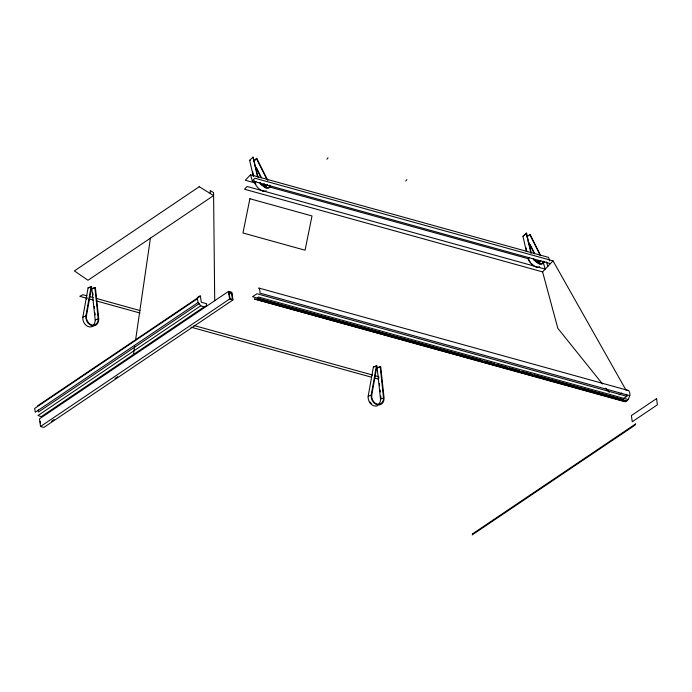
<?xml version="1.0" encoding="UTF-8"?>
<svg xmlns="http://www.w3.org/2000/svg" width="692" height="692" viewBox="0 0 692 692"><rect width="100%" height="100%" fill="white"/><g stroke="black" fill="none" stroke-linecap="round" stroke-linejoin="round"><path stroke-width="1.04" d="M133.314 355.584L134.715 345.983M135.494 340.646L150.432 238.169M93.861 325.456A7.915 6.245 69.7 0 1 86.457 325.595A7.915 6.245 69.7 0 1 82.841 317.161L88.083 287.863L91.11 286.739L91.647 286.86L86.405 316.157A7.257 5.735 69.7 0 0 92.079 325.067A7.257 5.735 69.7 0 0 98.221 318.839L94.873 287.595L91.846 288.711L95.193 319.963A7.257 5.735 69.7 0 1 92.2 325.854M86.561 299.489L86.933 297.404M94.873 287.595L95.409 287.716L98.757 318.96A7.915 6.245 69.7 0 1 92.053 325.698A7.915 6.245 69.7 0 1 85.869 316.036L91.11 286.739M377.771 405.59A7.915 6.245 69.7 0 1 371.007 404.05A7.915 6.245 69.7 0 1 368.161 396.282L373.403 366.985L376.431 365.86L376.967 365.982L371.725 395.279A7.257 5.735 69.7 0 0 377.399 404.189A7.257 5.735 69.7 0 0 383.541 397.961L380.193 366.717L377.166 367.833L380.513 399.085A7.257 5.735 69.7 0 1 378.818 404.042M380.193 366.717L380.73 366.838L384.086 398.082A7.915 6.245 69.7 0 1 377.382 404.82A7.915 6.245 69.7 0 1 371.189 395.158L376.431 365.86M550.417 263.626L252.346 180.967L254.95 178.216L553.02 260.875L626.026 390.141L628.578 390.556A6.003 3.642 -74.5 0 1 629.772 395.66L628.241 399.569L625.603 401.611L624.271 401.55L254.353 298.97L625.603 401.611M326.935 159.221L328.06 157.767M405.746 181.07L406.87 179.617M549.63 260.962L548.592 257.407L250.521 174.747L245.305 180.257L254.656 182.844M544.682 261.533L543.376 262.908L545.209 269.136L247.13 186.477L244.527 189.236L542.597 271.887L557.821 328.311L602.472 383.939M542.597 271.887L553.02 260.875M253.35 176.546L249.656 160.302L253.038 157.101L258.125 177.576M253.609 160.838L256.784 158.451L267.899 180.595M254.751 160.371L256.784 158.451M266.169 190.655A7.915 3.668 46.6 0 1 260.287 189.764A7.915 3.668 46.6 0 1 254.734 182.645L256.083 181.365M265.979 187.99A7.257 3.356 46.6 0 0 265.494 186.52L267.527 184.591M526.43 251.551L522.97 236.318L526.352 233.118L531.205 252.58M526.82 233.282L522.97 236.318M526.923 236.854L530.098 234.458L540.729 255.642M529.397 257.372L528.039 258.661A7.915 3.668 46.6 0 0 533.601 265.78A7.915 3.668 46.6 0 0 539.475 266.671M540.841 260.607L538.808 262.536A7.257 3.356 46.6 0 1 539.293 264.007M37.636 405.806L200.42 296.055L201.268 302.24L206.657 303.736A6.003 3.893 56 0 1 204.045 306.911L41.252 416.662L37.974 415.52L200.766 305.777L204.045 306.911M197.393 298.71L34.6 408.462L35.318 412.242L198.102 302.499L197.393 298.71A6.003 3.893 56 0 1 200.42 296.055M199.478 303.451L38.484 411.991L38.198 409.932M228.55 291.384L39.479 418.85L40.534 426.497L43.864 427.414L232.927 299.956L231.872 292.309L228.55 291.384L229.597 299.03L40.534 426.497M228.836 294.481L231.526 292.673L232.443 299.359L229.943 298.667L229.026 291.981L231.526 292.673M51.442 421.385L54.132 419.577M115.062 378.498L117.752 376.682M619.141 394.786L621.719 393.039M623.319 398.722L626.874 396.326L626.589 394.267M91.647 286.86L88.083 287.863M95.409 287.716L91.846 288.711M82.841 317.161L85.869 316.036M95.193 319.963L98.221 318.839M376.967 365.982L373.403 366.985M380.73 366.838L377.166 367.833M368.161 396.282L371.189 395.158M380.513 399.085L383.541 397.961M260.884 184.574L266.074 186.01M269.197 186.875L528.835 258.877M534.034 260.322L540.262 262.043M628.578 390.556L258.661 287.976A6.003 3.642 -74.5 0 1 259.855 293.079L629.772 395.66M626.874 396.326L256.957 293.745L252.511 296.738L482.151 360.42M628.241 399.569L258.324 296.989L257.061 298.338L626.987 400.919M484.236 360.99L494.624 363.88M496.7 364.45L507.098 367.331M509.174 367.91L519.562 370.791M521.638 371.37L532.036 374.251M534.112 374.822L622.437 399.319L624.271 401.55M229.597 299.03L232.927 299.956M87.01 295.847L82.85 294.697L79.77 296.323L87.036 298.338M90.124 296.712L93.238 297.577M96.352 298.434L139.974 310.535M193.976 325.508L372.616 375.047M374.692 375.626L377.806 376.483M89.112 298.909L93.264 300.06M96.387 300.925L140 313.026M190.897 327.134L371.604 377.244M374.718 378.109L377.832 378.974M249.656 160.302L250.123 160.466M200.766 305.777L198.102 302.499M605.855 388.151L609.237 392.364M612.619 396.577L613.968 398.263M529.631 234.294L540.262 255.478M530.098 244.406L534.44 253.073M538.307 260.772L539.276 262.7M528.178 241.352L534.458 253.869M256.317 158.278L266.948 179.462M256.3 167.429L261.135 177.057M265.001 184.755L265.962 186.684M254.864 165.336L261.143 177.853M264.05 183.631L265.494 186.52M546.507 261.939L547.813 266.385M250.521 174.747L252.346 180.967M526.352 233.118L530.972 253.419M525.972 247.658L526.897 251.715M253.038 157.101L257.424 176.391M252.658 171.642L253.583 175.699M254.267 180.612L254.734 182.645M40.222 421.35L40.491 423.262M378.593 376.292L378.818 378.377M379.38 383.584L379.605 385.66M380.046 389.83L380.271 391.914M380.721 396.083L380.946 398.159M92.832 293.001L93.048 295.086M94.285 306.539L94.501 308.623M94.951 312.793L95.176 314.877M214.71 300.709L213.569 192.618L210.238 190.551L210.273 193.526M543.177 261.092A7.915 3.668 46.6 0 1 540.184 264.11A7.915 3.668 46.6 0 1 533.203 258.834M542.753 262.06A7.257 3.356 46.6 0 1 539.25 263.401A7.257 3.356 46.6 0 1 533.515 258.73M532.849 264.811A7.257 3.356 46.6 0 1 531.395 263.462M530.124 261.939A7.257 3.356 46.6 0 1 528.506 258.825M269.871 185.075A7.915 3.668 46.6 0 1 266.878 188.094A7.915 3.668 46.6 0 1 259.889 182.818M269.439 186.044A7.257 3.356 46.6 0 1 265.936 187.385A7.257 3.356 46.6 0 1 260.201 182.714M263.886 190.888A7.257 3.356 46.6 0 1 262.553 190.585M255.832 184.332A7.257 3.356 46.6 0 1 255.201 182.809M371.293 403.566A7.257 5.735 69.7 0 1 370.073 402.061M249.898 198.734L242.953 232.988L305.068 250.21L312.014 215.956L249.898 198.734M472.939 533.601L472.212 534.899L635.005 425.156L635.732 423.85L472.939 533.601M199.261 186.71L74.399 270.901L87.996 280.26L213.594 195.585L199.261 186.71M656.552 398.609L631.398 415.563L632.246 421.748L657.4 404.794L656.552 398.609"/></g></svg>
